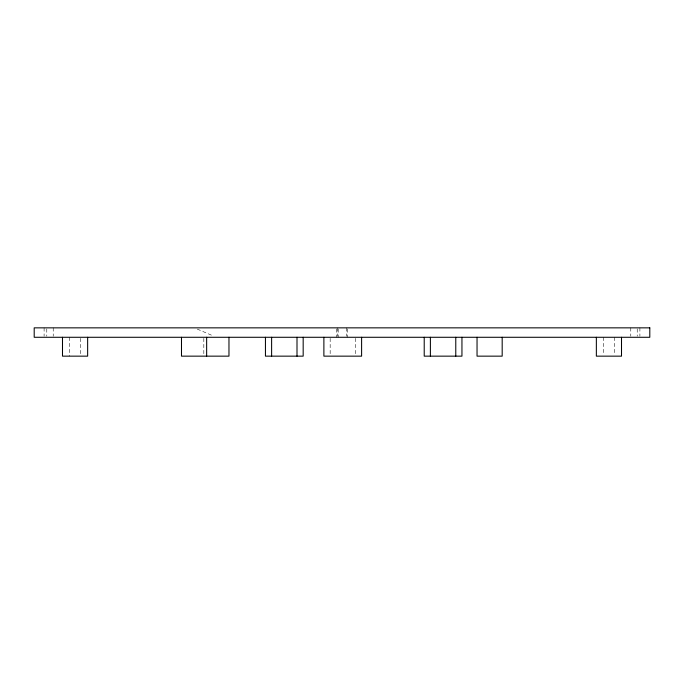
<?xml version="1.0" encoding="UTF-8"?>
<svg xmlns="http://www.w3.org/2000/svg" width="684" height="684" viewBox="0 0 684 684"><rect width="100%" height="100%" fill="white"/><g stroke="black" fill="none" stroke-linecap="round" stroke-linejoin="round"><path stroke-width="0.51" stroke-dasharray="3.42 2.56" d="M197.257 329.081L213.528 336.058M639.899 327.85L639.899 336.237M637.223 328.901L637.223 336.237M630.776 327.85L630.776 336.237M614.275 337.28L614.275 355.099M603.579 337.28L603.579 355.099M355.321 338.332L355.321 356.15M347.301 328.901L347.344 337.28M346.557 327.85L346.557 336.237M338.187 328.901L338.187 337.28M337.443 327.85L337.443 336.237M336.656 328.901L336.656 337.28M330.167 338.332L330.167 355.099M203.823 338.332L203.823 355.099M80.421 338.332L80.421 356.15M69.725 337.28L69.725 356.15M53.224 327.85L53.224 336.237M46.777 328.901L46.777 336.237M44.101 327.85L44.101 336.237"/><path stroke-width="1.03" d="M621.508 337.28L621.508 356.15L596.354 356.15L596.354 337.28M502.184 337.28L502.184 356.15L477.039 356.15L477.039 337.28M461.948 337.28L461.948 356.15L424.217 356.15L424.217 337.28M455.775 337.28L455.775 356.15M430.39 337.28L430.39 356.15M361.605 337.28L361.605 356.15L323.883 356.15L323.883 337.28M303.174 337.28L303.174 356.15L265.443 356.15L265.443 337.28M297.001 337.28L297.001 356.15M271.616 337.28L271.616 356.15M228.969 337.28L228.969 356.15L181.491 356.15L181.491 337.28M206.645 337.28L206.645 356.15M87.646 337.28L87.646 356.15L62.492 356.15L62.492 337.28M649.8 327.85L34.2 327.85L34.2 337.28L649.8 337.28L649.8 327.85"/></g></svg>
